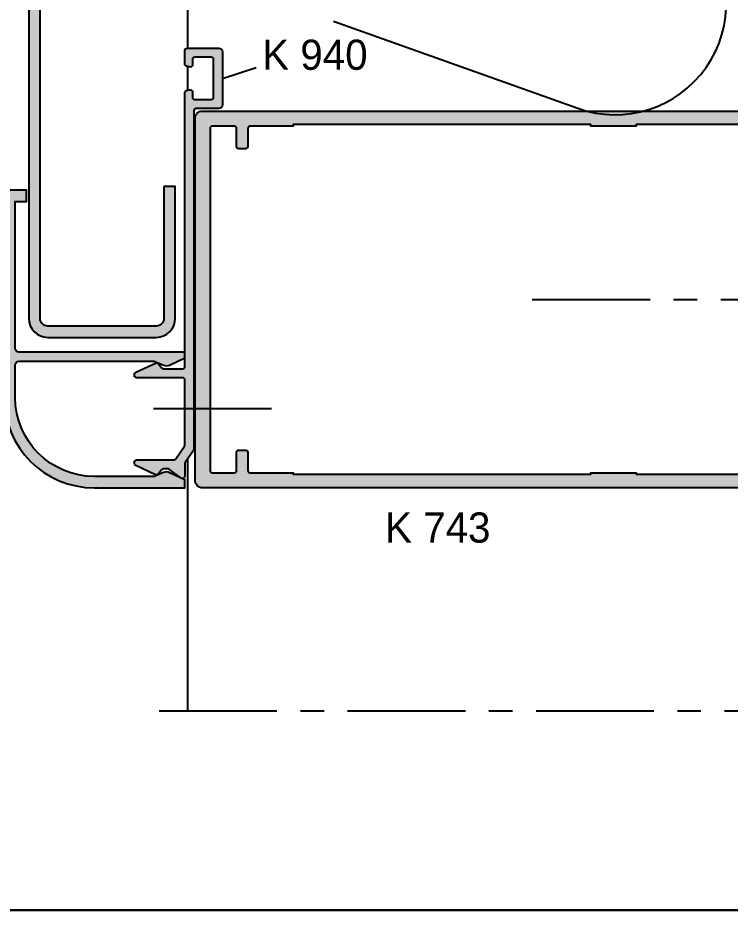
# Model space of a CAD drawing. Header units: millimetres. Extents: x -153 to 2280, y 0 to 724.
# Drawn here: x 300.7 to 348, y 397 to 456.2 of the extents above; entities that cross this region are included whole.
import ezdxf
from ezdxf.enums import TextEntityAlignment as Align

# ---------------------------------------------------------------- set-up
doc = ezdxf.new("R2010")
doc.units = ezdxf.units.MM
doc.header["$LTSCALE"] = 0.025
doc.header["$MEASUREMENT"] = 0
doc.linetypes.add('CENTER', pattern=[2, 1.25, -0.25, 0.25, -0.25])
for name, color, linetype in [('ASSI', 1, 'CENTER'), ('FILL', 253, 'Continuous'), ('FINE', 7, 'Continuous'), ('GROSSA', 8, 'Continuous'), ('MARCHIO', 7, 'Continuous'), ('TESTO', 2, 'Continuous'), ('TRATTEGGI', 140, 'Continuous')]:
    doc.layers.add(name, color=color, linetype=linetype)
doc.styles.add('Aluk Text', font='GOTHIC.TTF')

msp = doc.modelspace()

# ---------------------------------------------------------------- hatches: boundary and pattern name
at = {"layer": 'FILL'}
h = msp.add_hatch(color=256, dxfattribs=at)
edge = h.paths.add_edge_path()
edge.add_line((310.4120686611878, 445.0027052763072), (310.4120686611878, 436.2554813246498))
edge.add_arc((309.9120686611878, 436.2554813246498), 0.5, -90, 0, ccw=False)
edge.add_line((309.9120686611878, 435.7554813246498), (302.7080659709621, 435.7554813246498))
edge.add_arc((302.7080659709621, 436.2554813246498), 0.5, 180, 270, ccw=False)
edge.add_line((302.2080659709621, 436.2554813246498), (302.2080659709621, 492.6744328680466))
edge.add_arc((302.7080659709621, 492.6744328680466), 0.4999999999999574, 74.06926966401261, 180.0000000000016, ccw=False)
edge.add_line((302.8453034734263, 493.1552299852565), (309.6357218736845, 491.2169902816864))
edge.add_line((309.6357218736845, 491.2169902816864), (309.8415781273807, 491.9381859575013))
edge.add_line((309.8415781273807, 491.9381859575013), (303.0511597271226, 493.8764256610714))
edge.add_arc((302.7080659709621, 492.6744328680466), 1.249999999999962, 74.06926966401063, 180.0000000000007)
edge.add_line((301.4580659709621, 492.6744328680466), (301.4580659709621, 436.2554813246498))
edge.add_arc((302.7080659709621, 436.2554813246498), 1.25, 180, 270)
edge.add_line((302.7080659709621, 435.0054813246498), (309.9120686611878, 435.0054813246498))
edge.add_arc((309.9120686611878, 436.2554813246498), 1.25, 270, 360)
edge.add_line((311.1620686611878, 436.2554813246498), (311.1620686611878, 445.0027052763072))
edge.add_line((311.1620686611878, 445.0027052763072), (310.4120686611878, 445.0027052763072))
h = msp.add_hatch(color=256, dxfattribs=at)
edge = h.paths.add_edge_path()
edge.add_line((310.2607718233408, 426.2114907415142), (310.0604090736259, 425.9461083878757))
edge.add_arc((309.9305052630582, 426.0211083878757), 0.1500000000000109, 240.00000000000028, 330.00000000000585, ccw=False)
edge.add_line((309.8555052630582, 425.891204577308), (308.5429372897742, 426.50106444684))
edge.add_arc((308.606142632587, 426.6370978421513), 0.1499999999999766, 180.0000000000095, 245.0789546372695, ccw=False)
edge.add_line((308.456142632587, 426.6370978421513), (308.456142632587, 426.7211083878756))
edge.add_arc((308.6061426325871, 426.7211083878756), 0.1500000000000199, 90.0000000000054, 180.0000000000054, ccw=False)
edge.add_line((308.606142632587, 426.8711083878757), (311.0762420164029, 426.8711083878757))
edge.add_arc((311.0762420164029, 427.0211083878756), 0.1499999999999666, 270.0000000000054, 325.4465180680663)
edge.add_line((311.199781585274, 426.9360320990335), (311.7795099150451, 427.7778575817491))
edge.add_arc((311.6559703461741, 427.8629338705913), 0.1500000000000465, 325.4465180680608, 360.000000000004)
edge.add_line((311.8059703461741, 427.8629338705913), (311.805970346174, 432.1711083878756))
edge.add_arc((311.6559703461741, 432.1711083878756), 0.1500000000000199, 359.9999999999946, 449.9999999999947)
edge.add_line((311.6559703461741, 432.3211083878757), (308.606142632587, 432.3211083878756))
edge.add_arc((308.6061426325871, 432.4711083878756), 0.1500000000000199, 179.9999999999946, 269.9999999999946, ccw=False)
edge.add_line((308.456142632587, 432.4711083878756), (308.456142632587, 432.5551189336001))
edge.add_arc((308.606142632587, 432.5551189336001), 0.1499999999999773, 114.9210453627299, 179.9999999999891, ccw=False)
edge.add_line((308.5429372897742, 432.6911523289113), (309.8555052630583, 433.3010121984433))
edge.add_arc((309.9305052630583, 433.1711083878756), 0.1499999999999906, 29.999999999993292, 119.99999999999699, ccw=False)
edge.add_line((310.0604090736259, 433.2461083878756), (310.2607718233408, 432.9807260342371))
edge.add_arc((310.3804841040424, 433.0711083878757), 0.1500000000000379, 217.0526770272561, 269.9999999999946)
edge.add_line((310.3804841040423, 432.9211083878756), (311.6559703461741, 432.9211083878756))
edge.add_arc((311.6559703461741, 433.0711083878756), 0.150000000000027, 270.0000000000054, 360.0000000000027)
edge.add_line((311.8059703461741, 433.0711083878756), (311.8059703461741, 451.2337899360453))
edge.add_arc((311.9559703461741, 451.2337899360453), 0.1499999999999773, 104.99999999999639, 179.9999999999946, ccw=False)
edge.add_line((311.9171474894087, 451.3786788099886), (312.1171474894087, 451.4322686484749))
edge.add_arc((312.1559703461741, 451.2873797745315), 0.1499999999999989, 8.185452315956354e-12, 105.0000000000114, ccw=False)
edge.add_line((312.3059703461741, 451.2873797745315), (312.3059703461741, 450.9373797745316))
edge.add_arc((312.4559703461741, 450.9373797745316), 0.1500000000000057, 179.9999999999891, 269.9999999999891)
edge.add_line((312.4559703461741, 450.7873797745315), (313.5559703461741, 450.7873797745316))
edge.add_arc((313.5559703461741, 450.9373797745316), 0.1499999999999702, 270, 360.0000000000027)
edge.add_line((313.7059703461741, 450.9373797745316), (313.7059703461741, 453.4373797745315))
edge.add_arc((313.5559703461741, 453.4373797745315), 0.1499999999999773, 0, 90)
edge.add_line((313.5559703461741, 453.5873797745315), (312.4559703461741, 453.5873797745315))
edge.add_arc((312.4559703461741, 453.4373797745315), 0.1499999999999844, 90, 179.9999999999973)
edge.add_line((312.3059703461741, 453.4373797745315), (312.3059703461741, 453.0873797745315))
edge.add_arc((312.1559703461741, 453.0873797745315), 0.1500000000000199, -104.99999999999739, 0, ccw=False)
edge.add_line((312.1171474894087, 452.9424909005882), (311.9171474894087, 452.9960807390743))
edge.add_arc((311.9559703461741, 453.1409696130177), 0.150000000000002, 179.9999999999891, 254.9999999999945, ccw=False)
edge.add_line((311.8059703461741, 453.1409696130177), (311.8059703461741, 454.0373797745315))
edge.add_arc((311.9559703461741, 454.0373797745315), 0.1499999999999773, 90, 180, ccw=False)
edge.add_line((311.9559703461741, 454.1873797745315), (314.055970346174, 454.1873797745315))
edge.add_arc((314.0559703461741, 453.9373797745315), 0.2500000000000284, 6.480149750132114e-12, 90.00000000000648, ccw=False)
edge.add_line((314.3059703461741, 453.9373797745315), (314.3059703461741, 450.4373797745315))
edge.add_arc((314.0559703461741, 450.4373797745315), 0.25, -90, 0, ccw=False)
edge.add_line((314.0559703461741, 450.1873797745315), (312.5559703461741, 450.1873797745315))
edge.add_arc((312.5559703461741, 450.0373797745315), 0.1499999999999915, 89.99999999999457, 179.9999999999946)
edge.add_line((312.4059703461741, 450.0373797745315), (312.4059703461741, 427.5881656714195))
edge.add_arc((312.255970346174, 427.5881656714195), 0.1500000000000341, -34.55348193194237, 3.979039320256561e-12, ccw=False)
edge.add_line((312.3795099150451, 427.5030893825772), (311.8324307773031, 426.7086739028385))
edge.add_arc((311.955970346174, 426.6235976139963), 0.1499999999999505, 145.446518068047, 179.9999999999919)
edge.add_line((311.8059703461741, 426.6235976139963), (311.8059703461741, 425.7882831876358))
edge.add_arc((311.6559703461741, 425.7882831876358), 0.1500000000000057, 233.43679147433392, 359.99999999999864, ccw=False)
edge.add_line((311.5666139606247, 425.667803162895), (310.7929741064911, 426.2415884126165))
edge.add_arc((310.7036177209417, 426.1211083878757), 0.1500000000000143, 53.43679147434991, 90.00000000001086)
edge.add_line((310.7036177209417, 426.2711083878757), (310.3804841040422, 426.2711083878757))
edge.add_arc((310.3804841040424, 426.1211083878757), 0.150000000000027, 90.00000000002714, 142.9473229727699)
h = msp.add_hatch(color=256, dxfattribs=at)
edge = h.paths.add_edge_path()
edge.add_arc((374.3261875580535, 440.1164041802409), 0.154869648702657, 1.8557980822254194, 88.26417584623982, ccw=False)
edge.add_line((374.4809759771164, 440.1214194981079), (374.4809759771163, 439.5335515324644))
edge.add_arc((374.3309759771161, 439.5335515324644), 0.150000000000162, 315.0000000000269, 359.99999999998914, ccw=False)
edge.add_line((374.4370419942943, 439.4274855152863), (374.1749099599384, 439.1653534809303))
edge.add_arc((374.0528509771163, 439.2874124637524), 0.1726174689163757, 185.3160638226741, 315.0000000000075, ccw=False)
edge.add_line((373.8809759771163, 439.2714194981083), (373.8809759771163, 439.5214194981083))
edge.add_arc((373.7309759771164, 439.5214194981085), 0.1499999999999888, 359.9999999999783, 449.9999999999956)
edge.add_line((373.7309759771164, 439.6714194981084), (373.2465313270629, 439.6714194981084))
edge.add_arc((373.2465313270629, 439.5214194981084), 0.1500000000000057, 90.00000000000881, 150.0000000000181)
edge.add_line((373.1166275164952, 439.5964194981084), (372.5104097338461, 438.5464194981084))
edge.add_line((372.5104097338461, 438.5464194981084), (372.3805059232785, 438.4714194981084))
edge.add_line((372.3805059232784, 438.4714194981084), (372.3330512953324, 438.4714194981084))
edge.add_line((372.3330512953324, 438.4714194981084), (372.1830512953325, 438.6214194981084))
edge.add_line((372.1830512953325, 438.6214194981085), (372.0330512953324, 438.4714194981084))
edge.add_line((372.0330512953324, 438.4714194981084), (371.5359759771164, 438.4714194981084))
edge.add_line((371.5359759771164, 438.4714194981084), (371.3859759771165, 438.6214194981084))
edge.add_line((371.3859759771165, 438.6214194981085), (371.2359759771164, 438.4714194981084))
edge.add_line((371.2359759771164, 438.4714194981084), (370.7409759771164, 438.4714194981084))
edge.add_line((370.7409759771164, 438.4714194981084), (370.5909759771163, 438.6214194981084))
edge.add_line((370.5909759771164, 438.6214194981085), (370.4409759771164, 438.4714194981084))
edge.add_line((370.4409759771164, 438.4714194981084), (369.9459759771164, 438.4714194981084))
edge.add_line((369.9459759771164, 438.4714194981084), (369.7959759771164, 438.6214194981084))
edge.add_line((369.7959759771164, 438.6214194981084), (369.6459759771164, 438.4714194981084))
edge.add_line((369.6459759771163, 438.4714194981084), (369.1509759771163, 438.4714194981084))
edge.add_line((369.1509759771163, 438.4714194981084), (369.0009759771164, 438.6214194981084))
edge.add_line((369.0009759771164, 438.6214194981085), (368.8509759771163, 438.4714194981084))
edge.add_line((368.8509759771164, 438.4714194981084), (368.3559759771164, 438.4714194981084))
edge.add_line((368.3559759771164, 438.4714194981084), (368.2059759771164, 438.6214194981084))
edge.add_line((368.2059759771164, 438.6214194981085), (368.0559759771164, 438.4714194981084))
edge.add_line((368.0559759771164, 438.4714194981084), (367.5609759771164, 438.4714194981084))
edge.add_line((367.5609759771164, 438.4714194981084), (367.4109759771164, 438.6214194981084))
edge.add_line((367.4109759771163, 438.6214194981084), (367.2609759771163, 438.4714194981084))
edge.add_line((367.2609759771163, 438.4714194981084), (366.7659759771163, 438.4714194981084))
edge.add_line((366.7659759771163, 438.4714194981084), (366.6159759771163, 438.6214194981084))
edge.add_line((366.6159759771164, 438.6214194981085), (366.4653537566511, 438.4707972776432))
edge.add_arc((366.4312706388536, 437.5211083878758), 0.9503002926792825, 87.94461000808217, 272.0553899919109)
edge.add_line((366.465353756651, 436.5714194981084), (366.8634759771164, 436.5714194981084))
edge.add_line((366.8634759771163, 436.5714194981084), (367.0134759771163, 436.4214194981084))
edge.add_line((367.0134759771164, 436.4214194981084), (367.1634759771164, 436.5714194981084))
edge.add_line((367.1634759771164, 436.5714194981084), (367.6584759771164, 436.5714194981084))
edge.add_line((367.6584759771164, 436.5714194981084), (367.8084759771164, 436.4214194981084))
edge.add_line((367.8084759771164, 436.4214194981084), (367.9584759771164, 436.5714194981084))
edge.add_line((367.9584759771163, 436.5714194981084), (368.4534759771163, 436.5714194981084))
edge.add_line((368.4534759771163, 436.5714194981084), (368.6034759771163, 436.4214194981084))
edge.add_line((368.6034759771163, 436.4214194981084), (368.7534759771164, 436.5714194981084))
edge.add_line((368.7534759771164, 436.5714194981084), (369.2484759771164, 436.5714194981084))
edge.add_line((369.2484759771164, 436.5714194981084), (369.3984759771164, 436.4214194981084))
edge.add_line((369.3984759771164, 436.4214194981084), (369.5484759771164, 436.5714194981084))
edge.add_line((369.5484759771164, 436.5714194981084), (370.0434759771163, 436.5714194981084))
edge.add_line((370.0434759771164, 436.5714194981084), (370.1934759771163, 436.4214194981084))
edge.add_line((370.1934759771163, 436.4214194981083), (370.3434759771164, 436.5714194981084))
edge.add_line((370.3434759771164, 436.5714194981084), (370.8384759771164, 436.5714194981084))
edge.add_line((370.8384759771164, 436.5714194981084), (370.9884759771164, 436.4214194981084))
edge.add_line((370.9884759771163, 436.4214194981084), (371.1384759771163, 436.5714194981084))
edge.add_line((371.1384759771164, 436.5714194981084), (371.6334759771164, 436.5714194981084))
edge.add_line((371.6334759771164, 436.5714194981084), (371.7834759771165, 436.4214194981084))
edge.add_line((371.7834759771165, 436.4214194981083), (371.9334759771164, 436.5714194981084))
edge.add_line((371.9334759771164, 436.5714194981084), (372.3805059232784, 436.5714194981084))
edge.add_arc((372.3805059232785, 436.4214194981084), 0.1500000000000057, 30.00000000003098, 90.00000000001421, ccw=False)
edge.add_line((372.5104097338461, 436.4964194981085), (373.1166275164953, 435.4464194981084))
edge.add_arc((373.2465313270628, 435.5214194981083), 0.1499999999998684, 209.9999999999989, 270.0000000000441)
edge.add_line((373.2465313270629, 435.3714194981085), (373.7309759771164, 435.3714194981085))
edge.add_arc((373.7309759771163, 435.5214194981085), 0.1500000000000057, 270.0000000000109, 360.0000000000109)
edge.add_line((373.8809759771163, 435.5214194981085), (373.8809759771163, 435.7714194981085))
edge.add_arc((374.0533309661686, 435.7540963694433), 0.1732233616980194, 45.42337010285712, 174.2605660744401, ccw=False)
edge.add_line((374.1749099599384, 435.8774855152865), (374.4370419942943, 435.6153534809305))
edge.add_arc((374.3309759771162, 435.5092874637525), 0.1500000000001247, 2.1714186004828662e-11, 44.99999999997442, ccw=False)
edge.add_line((374.4809759771163, 435.5092874637526), (374.4809759771163, 434.9214194981085))
edge.add_arc((374.3306645558251, 434.9214194981201), 0.1503114212912022, 270.1165613831408, 359.99999999556894, ccw=False)
edge.add_line((374.3309703461509, 434.7711083878759), (372.1292825096872, 434.771108387876))
edge.add_arc((372.1292825096872, 434.921108387876), 0.1499999999999773, 180, 270.00000000000273, ccw=False)
edge.add_arc((371.8292825096872, 434.9211083878758), 0.1500000000000341, 2.171258662545267e-11, 90.0000000000217)
edge.add_line((371.8292825096871, 435.0711083878759), (370.4292825096871, 435.0711083878759))
edge.add_arc((370.4292825096871, 434.921108387876), 0.1499999999999773, 90, 180)
edge.add_arc((370.1292825096872, 434.921108387876), 0.1499999999999702, -90.00000000000267, 0, ccw=False)
edge.add_line((370.1292825096872, 434.771108387876), (368.7292825096871, 434.771108387876))
edge.add_arc((368.7292825096871, 434.921108387876), 0.1499999999999773, 180, 269.99999999999727, ccw=False)
edge.add_arc((368.4292825096871, 434.921108387876), 0.1499999999999773, 0, 90)
edge.add_line((368.4292825096871, 435.0711083878759), (367.0309703461742, 435.0711083878759))
edge.add_arc((367.0309703461742, 434.921108387876), 0.1499999999999773, 90, 180)
edge.add_arc((366.7309703461742, 434.921108387876), 0.1499999999999844, -89.99999999999733, 0, ccw=False)
edge.add_line((366.7309703461742, 434.771108387876), (365.6309703461741, 434.771108387876))
edge.add_arc((365.6309703461741, 434.621108387876), 0.1499999999999773, 89.99999999999865, 180)
edge.add_line((365.4809703461741, 434.621108387876), (365.4809703461741, 430.9211083878758))
edge.add_arc((365.6309703461741, 430.9211083878758), 0.1499999999999702, 180, 270.0000000000027)
edge.add_line((365.6309703461741, 430.7711083878759), (366.7309703461742, 430.7711083878759))
edge.add_arc((366.7309703461742, 430.9211083878758), 0.1500000000000057, 270.0000000000081, 359.9999999999891)
edge.add_line((366.8809703461742, 430.9211083878758), (366.8809703461742, 431.3711083878759))
edge.add_arc((367.0309703461742, 431.3711083878759), 0.1499999999999844, 90.00000000000279, 180, ccw=False)
edge.add_line((367.0309703461742, 431.5211083878759), (367.3309703461741, 431.521108387876))
edge.add_arc((367.3309703461741, 431.3711083878759), 0.1500000000000057, -3.26281224261038e-11, 89.99999999998653, ccw=False)
edge.add_line((367.4809703461741, 431.3711083878759), (367.4809703461741, 429.6832404222318))
edge.add_arc((367.330970346174, 429.6832404222318), 0.1500000000000838, 314.9999999999827, 359.9999999999783, ccw=False)
edge.add_line((367.437036363352, 429.5771744050538), (367.1749043289961, 429.3150423706979))
edge.add_arc((367.0688383118181, 429.4211083878758), 0.1499999999999495, 270.00000000003934, 315.0000000000355, ccw=False)
edge.add_line((367.0688383118182, 429.2711083878759), (367.0309703461742, 429.2711083878759))
edge.add_arc((367.0309703461742, 429.4211083878758), 0.1499999999999773, 180, 270.00000000000273, ccw=False)
edge.add_line((366.8809703461742, 429.4211083878758), (366.8809703461742, 429.8711083878759))
edge.add_arc((366.7309703461742, 429.8711083878758), 0.1500000000000412, 2.171258662545164e-11, 90.00000000001899)
edge.add_line((366.7309703461741, 430.0211083878759), (365.6309703461741, 430.021108387876))
edge.add_arc((365.6309703461741, 429.8711083878759), 0.1500000000000341, 90.00000000001629, 180.0000000000217)
edge.add_line((365.4809703461741, 429.8711083878759), (365.4809703461741, 428.0453211909951))
edge.add_line((365.4809703461741, 428.0453211909951), (365.3309703461741, 427.8961083878759))
edge.add_line((365.3309703461741, 427.8961083878759), (365.4809703461741, 427.7468955847568))
edge.add_line((365.4809703461741, 427.7468955847568), (365.4809703461741, 425.9211083878758))
edge.add_arc((365.6309703461741, 425.9211083878758), 0.1499999999999631, 180, 270.0000000000054)
edge.add_line((365.6309703461741, 425.7711083878759), (366.7309703461741, 425.7711083878759))
edge.add_arc((366.7309703461742, 425.9211083878758), 0.1500000000000341, 269.9999999999729, 359.9999999999783)
edge.add_line((366.8809703461742, 425.9211083878758), (366.8809703461741, 426.3711083878759))
edge.add_arc((367.0309703461742, 426.3711083878758), 0.1500000000000412, 89.99999999998101, 179.9999999999783, ccw=False)
edge.add_line((367.0309703461742, 426.5211083878759), (367.0688383118182, 426.5211083878759))
edge.add_arc((367.0688383118182, 426.3711083878759), 0.1499999999999204, 44.999999999959186, 89.99999999996407, ccw=False)
edge.add_line((367.1749043289961, 426.4771744050538), (367.437036363352, 426.2150423706979))
edge.add_arc((367.330970346174, 426.1089763535198), 0.1500000000000964, 2.1714186004828662e-11, 45.000000000015916, ccw=False)
edge.add_line((367.4809703461741, 426.1089763535199), (367.4809703461741, 425.1711083878758))
edge.add_arc((367.3309703461741, 425.1711083878758), 0.1499999999999702, -90.00000000000267, 0, ccw=False)
edge.add_line((367.3309703461741, 425.0211083878759), (312.9809703461741, 425.0211083878759))
edge.add_arc((312.9809703461741, 425.5211083878759), 0.5, 180, 270, ccw=False)
edge.add_line((312.4809703461741, 425.5211083878759), (312.4809703461741, 449.5211083878759))
edge.add_arc((312.9809703461741, 449.5211083878759), 0.5, 90, 180, ccw=False)
edge.add_line((312.9809703461741, 450.0211083878759), (367.3309703461741, 450.0211083878759))
edge.add_arc((367.3309703461741, 449.8711083878759), 0.1499999999999773, 0, 90.00000000000279, ccw=False)
edge.add_line((367.4809703461741, 449.8711083878759), (367.4809703461741, 448.9332404222318))
edge.add_arc((367.3309703461742, 448.9332404222318), 0.149999999999892, -44.999999999984595, 1.0913936421275139e-11, ccw=False)
edge.add_line((367.4370363633521, 448.8271744050539), (367.1749043289961, 448.5650423706979))
edge.add_arc((367.0688383118182, 448.6711083878757), 0.1499999999999231, 270.0000000000359, 315.00000000004076, ccw=False)
edge.add_line((367.0688383118182, 448.5211083878759), (367.0309703461742, 448.5211083878759))
edge.add_arc((367.0309703461742, 448.6711083878758), 0.1499999999999773, 180, 270.0000000000054, ccw=False)
edge.add_line((366.8809703461742, 448.6711083878758), (366.8809703461742, 449.1211083878759))
edge.add_arc((366.7309703461742, 449.1211083878758), 0.150000000000027, 2.17125866254537e-11, 90.00000000002443)
edge.add_line((366.7309703461741, 449.2711083878759), (365.6309703461741, 449.2711083878759))
edge.add_arc((365.6309703461741, 449.1211083878759), 0.1499999999999773, 89.99999999999457, 180)
edge.add_line((365.4809703461741, 449.1211083878759), (365.4809703461741, 447.2953211909951))
edge.add_line((365.4809703461741, 447.2953211909951), (365.3309703461741, 447.1461083878759))
edge.add_line((365.3309703461741, 447.1461083878759), (365.4809703461741, 446.9968955847567))
edge.add_line((365.4809703461741, 446.9968955847567), (365.4809703461741, 445.1711083878758))
edge.add_arc((365.6309703461741, 445.1711083878758), 0.1499999999999631, 180, 270.0000000000054)
edge.add_line((365.6309703461741, 445.0211083878759), (366.7309703461741, 445.021108387876))
edge.add_arc((366.7309703461742, 445.171108387876), 0.1500000000000341, 269.999999999981, 359.9999999999783)
edge.add_line((366.8809703461742, 445.171108387876), (366.8809703461742, 445.6211083878759))
edge.add_arc((367.0309703461742, 445.6211083878759), 0.1499999999999631, 89.9999999999946, 180, ccw=False)
edge.add_line((367.0309703461742, 445.7711083878759), (367.0688383118182, 445.7711083878759))
edge.add_arc((367.0688383118183, 445.6211083878759), 0.149999999999892, 45.000000000017224, 90.00000000001359, ccw=False)
edge.add_line((367.1749043289961, 445.7271744050539), (367.4370363633521, 445.465042370698))
edge.add_arc((367.3309703461741, 445.3589763535201), 0.1499999999999897, -4.3428372009657323e-11, 44.99999999996447, ccw=False)
edge.add_line((367.4809703461741, 445.35897635352), (367.4809703461741, 443.6711083878758))
edge.add_arc((367.3309703461741, 443.6711083878758), 0.1499999999999702, -90.00000000000267, 0, ccw=False)
edge.add_line((367.3309703461741, 443.5211083878759), (367.0309703461741, 443.521108387876))
edge.add_arc((367.0309703461741, 443.6711083878758), 0.1499999999999204, 180.0000000000217, 270.00000000002166, ccw=False)
edge.add_line((366.8809703461741, 443.6711083878758), (366.8809703461741, 444.121108387876))
edge.add_arc((366.7309703461741, 444.121108387876), 0.1499999999999702, 0, 90.00000000000271)
edge.add_line((366.7309703461741, 444.271108387876), (365.6309703461741, 444.271108387876))
edge.add_arc((365.6309703461741, 444.121108387876), 0.1499999999999773, 89.99999999999729, 180)
edge.add_line((365.4809703461741, 444.121108387876), (365.4809703461741, 440.4211083878758))
edge.add_arc((365.6309703461741, 440.4211083878758), 0.1499999999999808, 180, 269.9999999999987)
edge.add_line((365.6309703461741, 440.2711083878759), (366.7309703461742, 440.2711083878758))
edge.add_arc((366.7309703461742, 440.1211083878758), 0.1499999999999773, 0, 90.00000000000279, ccw=False)
edge.add_arc((367.0309703461742, 440.1211083878758), 0.1499999999999773, 180, 270)
edge.add_line((367.0309703461742, 439.9711083878758), (368.4292825096871, 439.9711083878758))
edge.add_arc((368.4292825096871, 440.1211083878758), 0.1499999999999773, 270.0000000000027, 360)
edge.add_arc((368.7292825096871, 440.1211083878758), 0.1499999999999773, 90, 180, ccw=False)
edge.add_line((368.7292825096871, 440.2711083878758), (370.1292825096872, 440.2711083878758))
edge.add_arc((370.1292825096872, 440.1211083878758), 0.1499999999999773, 0, 90.00000000000279, ccw=False)
edge.add_arc((370.4292825096871, 440.1211083878758), 0.1499999999999773, 180, 270)
edge.add_line((370.4292825096871, 439.9711083878758), (371.8292825096871, 439.9711083878758))
edge.add_arc((371.8292825096872, 440.1211083878758), 0.1500000000000341, 269.999999999981, 359.9999999999783)
edge.add_arc((372.1292825096872, 440.1211083878758), 0.1499999999999702, 89.99999999999733, 180, ccw=False)
edge.add_line((372.1292825096872, 440.2711083878758), (374.3308787474877, 440.2711083878758))
edge.add_line((374.3308787474878, 440.2711083878758), (374.3308787474896, 440.2712027617297))
edge = h.paths.add_edge_path(flags=16)
edge.add_line((313.6309703461741, 426.0211083878759), (315.0809703461741, 426.0211083878759))
edge.add_arc((315.0809703461741, 426.1711083878758), 0.1499999999999773, 270.0000000000054, 360)
edge.add_line((315.230970346174, 426.1711083878758), (315.230970346174, 427.3711083878758))
edge.add_arc((315.3809703461741, 427.3711083878759), 0.1500000000000199, 89.9999999999946, 180, ccw=False)
edge.add_line((315.3809703461741, 427.5211083878759), (315.8309703461741, 427.5211083878759))
edge.add_arc((315.8309703461741, 427.3711083878759), 0.1500000000000341, 0, 90.0000000000054, ccw=False)
edge.add_line((315.9809703461741, 427.3711083878759), (315.9809703461741, 426.1711083878759))
edge.add_arc((316.1309703461741, 426.1711083878758), 0.1500000000000341, 180, 270)
edge.add_line((316.1309703461741, 426.0211083878759), (318.9809703461741, 426.0211083878759))
edge.add_line((318.9809703461741, 426.0211083878759), (318.9809703461741, 425.9211083878758))
edge.add_line((318.9809703461741, 425.9211083878758), (338.7309703461742, 425.9211083878758))
edge.add_line((338.7309703461742, 425.9211083878758), (338.7309703461741, 426.0211083878758))
edge.add_line((338.7309703461741, 426.0211083878759), (341.7309703461741, 426.0211083878758))
edge.add_line((341.7309703461741, 426.0211083878758), (341.7309703461741, 425.9211083878758))
edge.add_line((341.7309703461741, 425.9211083878758), (361.4809703461741, 425.9211083878758))
edge.add_line((361.4809703461741, 425.9211083878758), (361.4809703461742, 426.0211083878759))
edge.add_line((361.4809703461742, 426.0211083878759), (364.3309703461741, 426.0211083878759))
edge.add_arc((364.3309703461741, 426.1711083878758), 0.1499999999999773, 270, 360)
edge.add_line((364.4809703461741, 426.1711083878758), (364.4809703461742, 448.8711083878759))
edge.add_arc((364.3309703461741, 448.8711083878758), 0.1500000000000057, 1.085629331272839e-11, 90.00000000001086)
edge.add_line((364.3309703461741, 449.0211083878759), (361.4809703461742, 449.0211083878759))
edge.add_line((361.4809703461742, 449.0211083878759), (361.4809703461741, 449.1211083878759))
edge.add_line((361.4809703461741, 449.1211083878759), (341.7309703461741, 449.1211083878759))
edge.add_line((341.7309703461741, 449.1211083878759), (341.7309703461741, 449.0211083878759))
edge.add_line((341.7309703461741, 449.0211083878759), (338.7309703461741, 449.0211083878758))
edge.add_line((338.7309703461741, 449.0211083878759), (338.7309703461742, 449.1211083878759))
edge.add_line((338.7309703461742, 449.1211083878759), (318.9809703461741, 449.1211083878759))
edge.add_line((318.9809703461741, 449.1211083878759), (318.9809703461741, 449.0211083878759))
edge.add_line((318.9809703461741, 449.0211083878759), (316.1309703461741, 449.0211083878759))
edge.add_arc((316.1309703461741, 448.8711083878758), 0.1500000000000057, 89.99999999998914, 179.9999999999891)
edge.add_line((315.9809703461741, 448.8711083878759), (315.9809703461741, 447.6711083878758))
edge.add_arc((315.8309703461741, 447.6711083878758), 0.1499999999999915, -89.99999999999471, 1.0913936421275139e-11, ccw=False)
edge.add_line((315.8309703461741, 447.5211083878758), (315.3809703461741, 447.5211083878758))
edge.add_arc((315.3809703461741, 447.6711083878758), 0.1499999999999773, 180, 270.0000000000054, ccw=False)
edge.add_line((315.2309703461742, 447.6711083878758), (315.2309703461741, 448.8711083878758))
edge.add_arc((315.0809703461741, 448.8711083878758), 0.1499999999999915, 1.085629331272942e-11, 90.00000000000541)
edge.add_line((315.0809703461741, 449.0211083878758), (313.6309703461741, 449.0211083878758))
edge.add_arc((313.6309703461741, 448.8711083878758), 0.1500000000000057, 90.00000000000541, 180.0000000000109)
edge.add_line((313.4809703461742, 448.8711083878758), (313.4809703461741, 426.1711083878758))
edge.add_arc((313.6309703461741, 426.1711083878758), 0.1500000000000057, 179.9999999999891, 269.9999999999891)
h = msp.add_hatch(color=256, dxfattribs=at)
edge = h.paths.add_edge_path()
edge.add_arc((305.8059703461741, 431.0211083878756), 5.249999999999993, 179.9999999999999, 270.00000000000017, ccw=False)
edge.add_line((300.5559703461741, 431.0211083878756), (300.5559703461741, 433.1711083878756))
edge.add_arc((300.8059703461741, 433.1711083878756), 0.2499999999999858, 90.00000000000318, 180.0000000000032, ccw=False)
edge.add_line((300.8059703461741, 433.4211083878756), (309.7769703461742, 433.4211083878756))
edge.add_line((309.7769703461741, 433.4211083878756), (310.3878247459216, 433.161060799814))
edge.add_arc((310.5836721781712, 433.6211083878756), 0.5000000000000293, 246.9400000000056, 295.0000000000016)
edge.add_line((310.7949813090415, 433.1679544943573), (311.8059703461741, 433.639386424683))
edge.add_line((311.8059703461741, 433.639386424683), (311.805970346174, 434.0211083878756))
edge.add_line((311.805970346174, 434.0211083878756), (300.8059703461741, 434.0211083878756))
edge.add_arc((300.8059703461741, 434.2711083878756), 0.25, 180, 270, ccw=False)
edge.add_line((300.5559703461741, 434.2711083878756), (300.5559703461741, 444.0211083878756))
edge.add_line((300.5559703461741, 444.0211083878756), (301.3059703461741, 444.0211083878756))
edge.add_line((301.3059703461741, 444.0211083878756), (301.3059703461741, 444.7711083878756))
edge.add_line((301.3059703461741, 444.7711083878756), (300.0559703461741, 444.7711083878756))
edge.add_arc((300.055970346174, 444.5211083878756), 0.2499999999999574, 89.99999999999024, 179.9999999999968)
edge.add_line((299.8059703461741, 444.5211083878756), (299.8059703461741, 431.0211083878756))
edge.add_arc((305.8059703461741, 431.0211083878756), 6, 180, 270)
edge.add_line((305.8059703461741, 425.0211083878756), (311.805970346174, 425.0211083878756))
edge.add_line((311.805970346174, 425.0211083878756), (311.8059703461741, 425.5528303510683))
edge.add_line((311.8059703461741, 425.5528303510683), (310.7949813090415, 426.0242622813939))
edge.add_arc((310.5836721781712, 425.5711083878755), 0.5000000000000627, 65.00000000000904, 113.0600000000014)
edge.add_line((310.3878247459216, 426.0311559759371), (309.7769703461742, 425.7711083878756))
edge.add_line((309.7769703461742, 425.7711083878756), (305.8059703461741, 425.7711083878756))

# ---------------------------------------------------------------- linework, layer by layer
at = {"layer": 'ASSI', "ltscale": 250}
for p, q in [((334.8449595320644, 437.5211083878759), (394.9668715642027, 437.5211083878759)), ((317.5409218520438, 430.2701119777096), (309.6395890453082, 430.2701119777096)), ((310.0962552132354, 410.2280883683371), (393.668430425518, 410.2280883683371))]:
    msp.add_line(p, q, dxfattribs=at)
at = {"layer": 'FINE'}
for p, q in [((311.979859866227, 526.1868233248488), (311.979859866227, 454.1873797745315)), ((311.979859866227, 526.1868233248488), (311.979859866227, 454.1873797745315)), ((311.979859866227, 452.9792770083504), (311.979859866227, 451.3954825407125)), ((311.979859866227, 452.9792770083504), (311.979859866227, 451.3954825407125)), ((314.3059703461741, 452.1873797745315), (316.5440007871123, 452.912056350456)), ((311.979859866227, 426.9227561851356), (311.979859866227, 412.0775401326366)), ((311.979859866227, 426.9227561851356), (311.979859866227, 410.2280883683371))]:
    msp.add_line(p, q, dxfattribs=at)
at = {"layer": 'FINE', "color": 1, "linetype": 'ByBlock'}
msp.add_point((305.9798598662268, 425.021108387876), dxfattribs=at)
at = {"layer": 'GROSSA'}
for points in [[(310.4120686611878, 445.0027052763072), (310.4120686611878, 436.2554813246498, -0.4142135623730951), (309.9120686611878, 435.7554813246498), (302.7080659709621, 435.7554813246498, -0.4142135623730953), (302.2080659709621, 436.2554813246498), (302.2080659709621, 492.6744328680466, -0.4982042855884121), (302.8453034734263, 493.1552299852565), (309.6357218736845, 491.2169902816864), (309.8415781273807, 491.9381859575013), (303.0511597271226, 493.8764256610714, 0.4982042855884121), (301.4580659709621, 492.6744328680466), (301.4580659709621, 436.2554813246498, 0.4142135623730948), (302.7080659709621, 435.0054813246498), (309.9120686611878, 435.0054813246498, 0.4142135623730953), (311.1620686611878, 436.2554813246498), (311.1620686611878, 445.0027052763072)], [(310.2607718233408, 426.2114907415142), (310.0604090736259, 425.9461083878757, -0.414213562373126), (309.8555052630582, 425.891204577308), (308.5429372897742, 426.50106444684, -0.291847229723834), (308.456142632587, 426.6370978421513), (308.456142632587, 426.7211083878756, -0.4142135623730995), (308.606142632587, 426.8711083878757), (311.0762420164029, 426.8711083878757, 0.2467643925466543), (311.199781585274, 426.9360320990335), (311.7795099150451, 427.7778575817491, 0.151920859041976), (311.8059703461741, 427.8629338705913), (311.8059703461741, 432.1711083878756, 0.414213562373095), (311.6559703461741, 432.3211083878757), (308.606142632587, 432.3211083878756, -0.4142135623731076), (308.456142632587, 432.4711083878756), (308.456142632587, 432.5551189336001, -0.2918472297238354), (308.5429372897742, 432.6911523289113), (309.8555052630583, 433.3010121984433, -0.414213562373107), (310.0604090736259, 433.2461083878756), (310.2607718233408, 432.9807260342371, 0.2352261657337994), (310.3804841040423, 432.9211083878756), (311.6559703461741, 432.9211083878756, 0.4142135623730812), (311.8059703461741, 433.0711083878756), (311.8059703461741, 451.2337899360453, -0.339454258863362), (311.9171474894087, 451.3786788099886), (312.1171474894087, 451.4322686484749, -0.4931454260313194), (312.3059703461741, 451.2873797745315), (312.3059703461741, 450.9373797745316, 0.414213562373109), (312.4559703461741, 450.7873797745315), (313.5559703461741, 450.7873797745316, 0.4142135623731091), (313.7059703461741, 450.9373797745316), (313.7059703461741, 453.4373797745315, 0.4142135623730813), (313.5559703461741, 453.5873797745315), (312.4559703461741, 453.5873797745315, 0.414213562373081), (312.3059703461741, 453.4373797745315), (312.3059703461741, 453.0873797745315, -0.4931454260312912), (312.1171474894087, 452.9424909005882), (311.9171474894087, 452.9960807390743, -0.3394542588634001), (311.8059703461741, 453.1409696130177), (311.8059703461741, 454.0373797745315, -0.4142135623731087), (311.9559703461741, 454.1873797745315), (314.055970346174, 454.1873797745315, -0.414213562373095), (314.3059703461741, 453.9373797745315), (314.3059703461741, 450.4373797745315, -0.414213562373095), (314.0559703461741, 450.1873797745315), (312.5559703461741, 450.1873797745315, 0.414213562373095), (312.4059703461741, 450.0373797745315), (312.4059703461741, 427.5881656714195, -0.1519208590419829), (312.3795099150451, 427.5030893825772), (311.832430777303, 426.7086739028385, 0.1519208590419742), (311.8059703461741, 426.6235976139963), (311.8059703461741, 425.7882831876358, -0.6161861914206771), (311.5666139606247, 425.667803162895), (310.7929741064911, 426.2415884126165, 0.160904534018769), (310.7036177209417, 426.2711083878757), (310.3804841040423, 426.2711083878757, 0.2352261657338104)], [(305.8059703461741, 425.7711083878756, -0.414213562373096), (300.5559703461741, 431.0211083878756), (300.5559703461741, 433.1711083878756, -0.4142135623730951), (300.8059703461741, 433.4211083878756), (309.7769703461741, 433.4211083878756), (310.3878247459216, 433.161060799814, 0.2128302044642674), (310.7949813090415, 433.1679544943573), (311.8059703461741, 433.639386424683), (311.805970346174, 434.0211083878756), (300.8059703461741, 434.0211083878756, -0.4142135623730951), (300.5559703461741, 434.2711083878756), (300.5559703461741, 444.0211083878756), (301.3059703461741, 444.0211083878756), (301.3059703461741, 444.7711083878756), (300.0559703461741, 444.7711083878756, 0.4142135623731283), (299.8059703461741, 444.5211083878756), (299.8059703461741, 431.0211083878756, 0.4142135623730951), (305.8059703461741, 425.0211083878756), (311.805970346174, 425.0211083878756), (311.8059703461741, 425.5528303510683), (310.7949813090415, 426.0242622813939, 0.2128302044642503), (310.3878247459216, 426.0311559759371), (309.7769703461742, 425.7711083878756)]]:
    msp.add_lwpolyline(points, format="xyb", close=True, dxfattribs=at)
for points in [[(367.3309703461741, 425.0211083878759), (312.9809703461741, 425.0211083878759, -0.414213562373095), (312.4809703461741, 425.5211083878759), (312.4809703461741, 449.5211083878759, -0.414213562373095), (312.9809703461741, 450.0211083878759), (367.3309703461741, 450.0211083878759, -0.4142135623731228)], [(361.4809703461741, 449.1211083878759), (341.7309703461741, 449.1211083878759), (341.7309703461741, 449.0211083878759), (338.7309703461741, 449.0211083878759), (338.7309703461742, 449.1211083878759), (318.9809703461741, 449.1211083878759), (318.9809703461741, 449.0211083878759), (316.1309703461741, 449.0211083878759, 0.414213562373095), (315.9809703461741, 448.8711083878759), (315.9809703461741, 447.6711083878758, -0.4142135623731505), (315.8309703461741, 447.5211083878758), (315.3809703461741, 447.5211083878759, -0.4142135623731504), (315.2309703461742, 447.6711083878758), (315.2309703461741, 448.8711083878758, 0.4142135623730811), (315.0809703461741, 449.0211083878758), (313.6309703461741, 449.0211083878759, 0.4142135623731365), (313.4809703461742, 448.8711083878758), (313.4809703461741, 426.1711083878758, 0.4142135623730813), (313.6309703461741, 426.0211083878759), (315.0809703461741, 426.0211083878759, 0.4142135623730396), (315.230970346174, 426.1711083878758), (315.230970346174, 427.3711083878759, -0.4142135623731504), (315.3809703461741, 427.5211083878759), (315.8309703461741, 427.5211083878759, -0.4142135623731505), (315.9809703461741, 427.3711083878759), (315.9809703461741, 426.1711083878758, 0.414213562373095), (316.1309703461741, 426.0211083878759), (318.9809703461741, 426.0211083878759), (318.9809703461741, 425.9211083878758), (338.7309703461742, 425.9211083878758), (338.7309703461741, 426.0211083878759), (341.7309703461741, 426.0211083878758), (341.7309703461741, 425.9211083878758), (361.4809703461741, 425.9211083878758)]]:
    msp.add_lwpolyline(points, format="xyb", dxfattribs=at)
at = {"layer": 'MARCHIO'}
for points in [[(230.0000004553749, 397.0000005019568), (230.0000004553749, 694.0000005019567), (440.0000004553749, 694.0000005019567), (440.0000004553749, 397.0000005019568)], [(440.0000010463268, 694.0000001174674), (230.0000010463268, 694.0000001174674), (230.0000010463268, 397.0000001174674), (440.0000010463268, 397.0000001174674)]]:
    msp.add_lwpolyline(points, close=True, dxfattribs=at)
at = {"layer": 'TRATTEGGI'}
msp.add_line((321.6604475373578, 455.9885043069209), (337.8619796073178, 450.2035874670643), dxfattribs=at)
msp.add_arc((340.3402679698366, 457.1444077926601), 7.37, 250.3503932885314, 114.2253699297547, dxfattribs=at)

# ---------------------------------------------------------------- texts
at = {"layer": 'TESTO', "style": 'Aluk Text'}
msp.add_text('K 940', height=2, dxfattribs=at).set_placement((316.9358197401546, 452.7560162944129))
msp.add_text('K 743', height=2, dxfattribs=at).set_placement((328.5788883335817, 422.387410914135), align=Align.MIDDLE)

doc.saveas('drawing.dxf')
